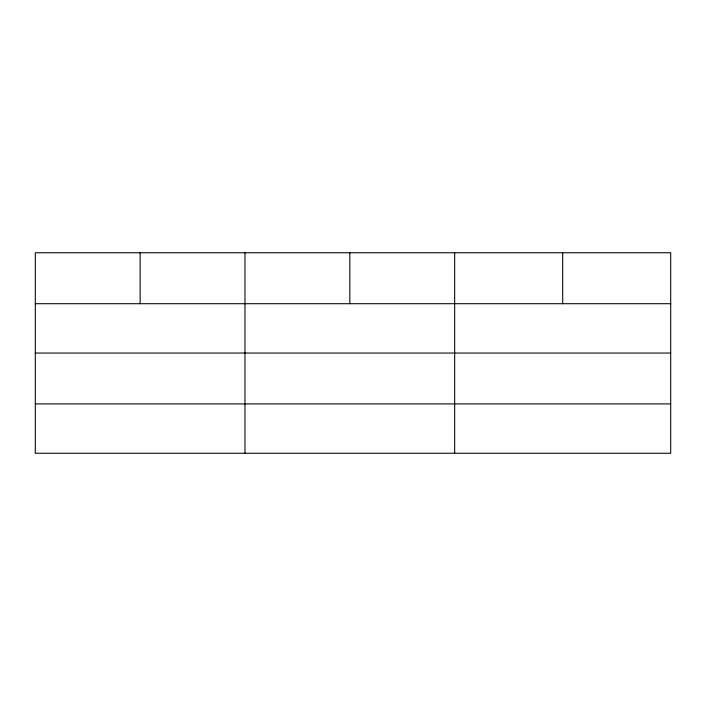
<?xml version="1.0" encoding="UTF-8"?>
<svg xmlns="http://www.w3.org/2000/svg" width="706" height="706" viewBox="0 0 706 706"><rect width="100%" height="100%" fill="white"/><g stroke="black" fill="none" stroke-linecap="round" stroke-linejoin="round"><path stroke-width="1.06" d="M670.7 353.053L670.7 252.748L35.3 252.748L35.3 453.252L670.7 453.252L670.7 353.053L35.3 353.053M35.3 303.704L670.7 303.704M35.3 403.903L670.7 403.903M562.682 252.748L562.682 303.704M454.664 252.748L454.664 453.252M349.823 252.748L349.823 303.704M244.982 252.748L244.982 453.252M140.141 252.748L140.141 303.704"/></g></svg>
